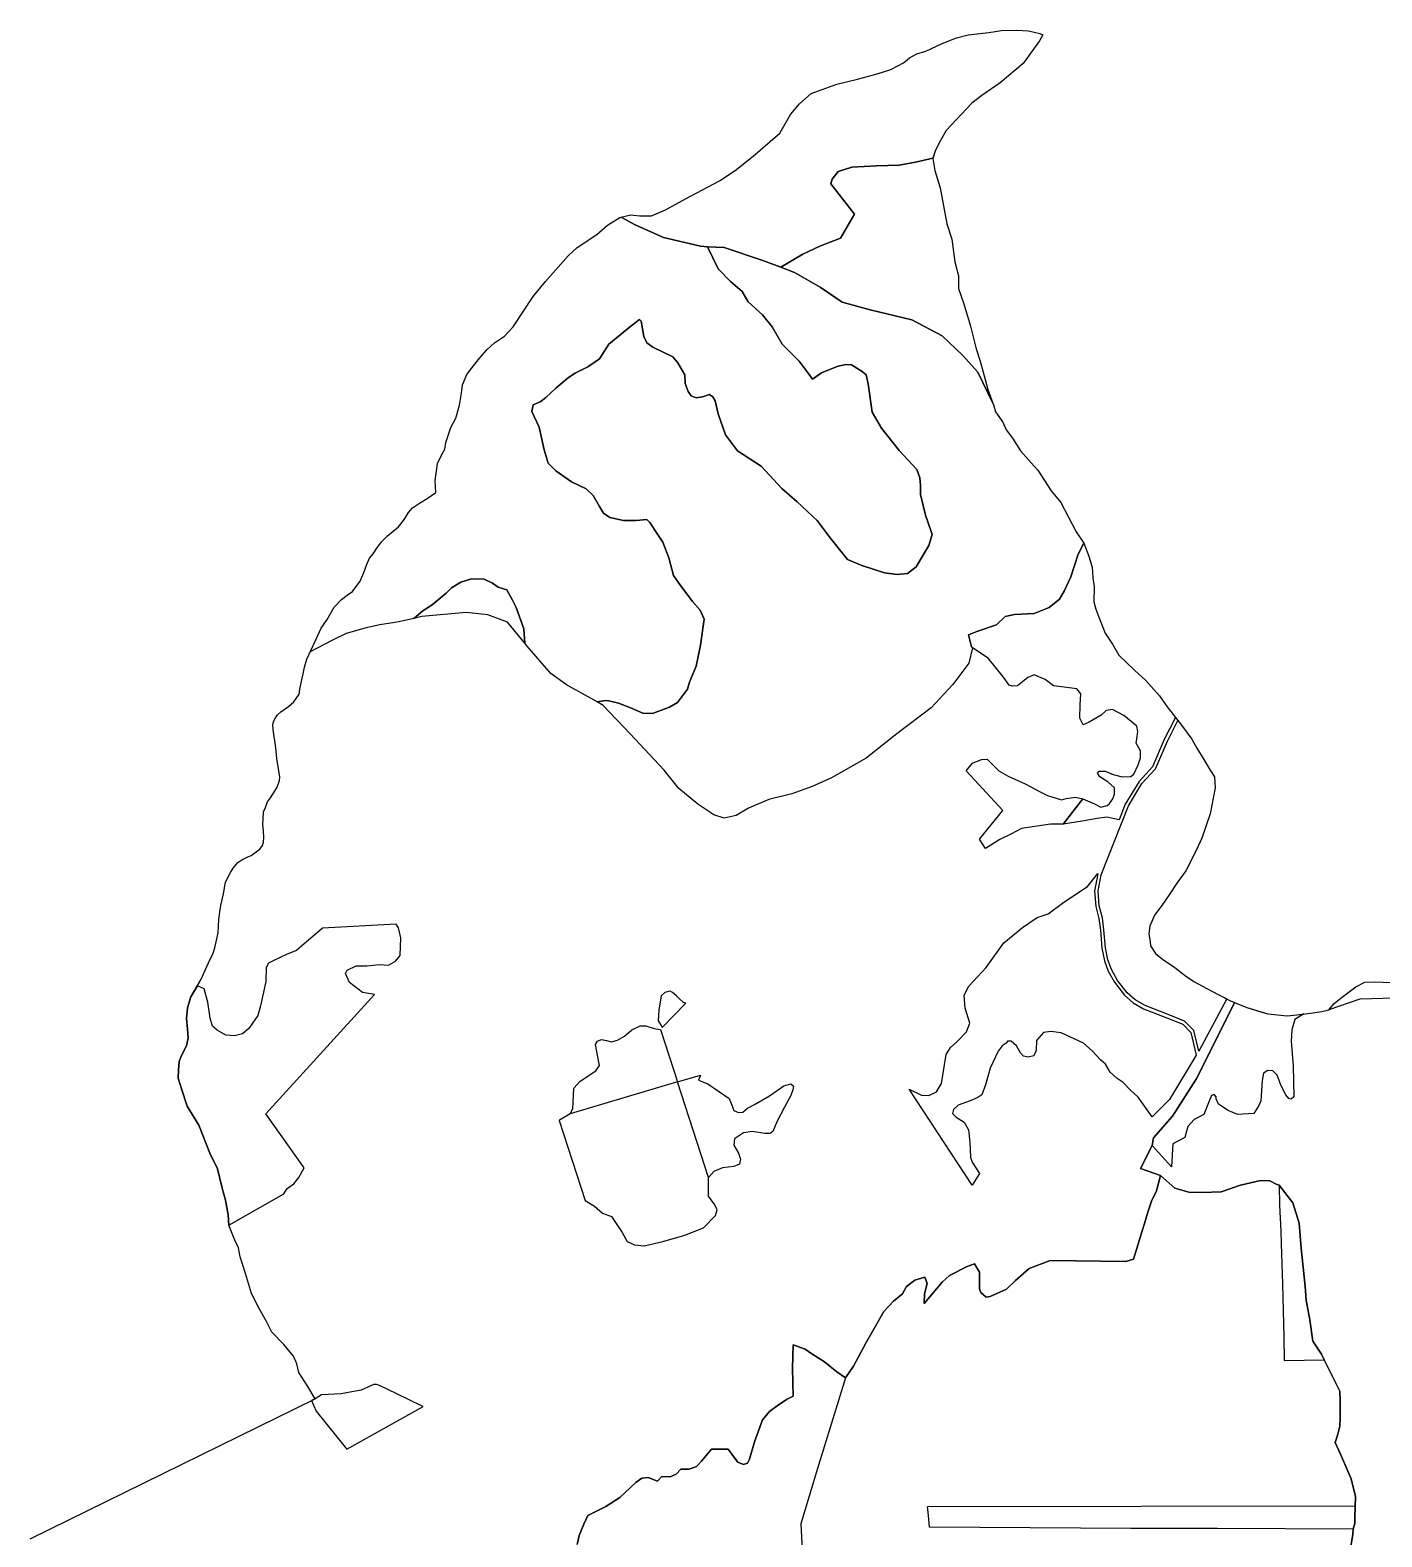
# Model space of a CAD drawing. Header units: inches. Extents: x 574087 to 581218, y 394959 to 403549.
# Drawn here: x 576031 to 577374, y 401883 to 403380 of the extents above; entities that cross this region are included whole.
import ezdxf

# ---------------------------------------------------------------- set-up
doc = ezdxf.new("R2010")
doc.units = ezdxf.units.IN
doc.header["$MEASUREMENT"] = 0
for name, color, linetype in [('ALTE_TERNURI_DISPONIBILE_P', 7, 'Continuous'), ('DOMENIU PRIVAT AL COMUNEI', 7, 'Continuous'), ('PADURI_STAT', 7, 'Continuous'), ('RETROCEDATA PV', 7, 'Continuous'), ('REZERVA_RETROCEDABILA_1', 7, 'Continuous'), ('SECTOR_CADASTRAL', 7, 'Continuous')]:
    doc.layers.add(name, color=color, linetype=linetype)
doc.layers.add('SUPRAFATA VALIDATA SI NEPUSA IN POSESIE', color=1, linetype='Continuous', lineweight=0)

msp = doc.modelspace()

# ---------------------------------------------------------------- linework, layer by layer
at = {"layer": 'ALTE_TERNURI_DISPONIBILE_P', "color": 4, "linetype": 'Continuous', "lineweight": 25}
for points in [[(576980.3, 402567), (576974.4, 402576.4), (576997.4, 402604.7), (576961, 402644.1), (576967.4, 402651.8), (576976.2, 402655.5), (576982, 402655.7), (576993.3, 402644.3), (577002.7, 402638.9), (577019.7, 402631.2), (577035.3, 402623.1), (577041.9, 402619.7), (577055.6, 402615.2), (577060.5, 402616.7), (577069.7, 402617.9), (577076.9, 402616.5), (577057.2, 402591.1), (577044.7, 402591.1), (577015.8, 402586.9), (577006, 402581.5), (576994.5, 402576.1)], [(576567.7, 402303.3), (576570.4, 402308.4), (576570.7, 402314.8), (576571.1, 402328.7), (576577.5, 402335.8), (576593.1, 402346.1), (576596.7, 402351.4), (576595.6, 402356.2), (576592.8, 402372.4), (576594.9, 402375.4), (576598.8, 402377.3), (576603.8, 402376.3), (576608.7, 402375), (576614.6, 402376.4), (576621.7, 402380.5), (576628.8, 402386.7), (576637.1, 402390.8), (576642.8, 402390.8), (576651, 402388.1), (576657.3, 402387.3), (576674.2, 402335)], [(576674.2, 402335), (576697, 402341.8), (576695.1, 402336.8), (576704.3, 402333), (576716, 402325.3), (576725.5, 402318.5), (576728.3, 402312.1), (576730.2, 402306.8), (576734.9, 402304.7), (576739.2, 402304.9), (576743.8, 402308.9), (576750.6, 402312.7), (576765.6, 402321.3), (576779.9, 402331.1), (576786.8, 402333), (576789.4, 402331), (576788.9, 402327.2), (576786.8, 402321.5), (576780.4, 402309.9), (576773, 402295.5), (576768.8, 402285.7), (576766.4, 402283.8), (576761.1, 402283.9), (576748.6, 402285.8), (576739.8, 402284.5), (576731, 402278.4), (576730.3, 402272.2), (576734.8, 402264.3), (576736.7, 402258.2), (576735.7, 402253.2), (576730.2, 402251), (576718.9, 402249.6), (576710.2, 402245.9), (576704.9, 402240.2)]]:
    msp.add_lwpolyline(points, close=True, dxfattribs=at)
at = {"layer": 'DOMENIU PRIVAT AL COMUNEI', "color": 2, "linetype": 'Continuous', "lineweight": 25}
for points in [[(577219.8, 402417.6), (577192.2, 402365.7), (577187.3, 402386), (577178, 402395.3), (577161.8, 402401.9), (577138.7, 402411), (577129, 402416.6), (577120.8, 402423.7), (577111.4, 402436), (577105.4, 402446.7), (577101.7, 402456.3), (577099.3, 402468.4), (577097.8, 402486.1), (577096.4, 402498), (577093.2, 402509.9), (577092.1, 402524.8), (577095.1, 402540.8), (577122.2, 402609.4), (577135.5, 402631.6), (577149.1, 402646.3), (577161, 402673.8), (577171.3, 402694.2), (577174.9, 402689.5), (577185.3, 402675.5), (577190.2, 402666.8), (577197, 402655.5), (577203.5, 402644.9), (577207.7, 402638.2), (577208.2, 402627.2), (577203.5, 402601.3), (577195.1, 402577.3), (577189.7, 402565.6), (577179.1, 402544.8), (577170.2, 402532.7), (577163.4, 402521.9), (577155.5, 402510.5), (577148.1, 402500.8), (577145.5, 402494.6), (577143.4, 402490.1), (577142.6, 402481.9), (577143.9, 402474.5), (577144, 402470.3), (577149.2, 402462.8), (577155.9, 402457.2), (577168.4, 402448.7), (577178.9, 402440.5), (577187.2, 402434.9), (577200, 402428), (577211.5, 402422)], [(577254.8, 402404.5), (577260.7, 402402.7), (577279.9, 402400.8), (577289.6, 402401.7), (577296.3, 402402.6), (577287.5, 402397.1), (577284.6, 402386.7), (577283.8, 402375.6), (577285.7, 402351), (577286.5, 402320.3), (577283.8, 402318), (577281.6, 402318.5), (577278.6, 402322.3), (577274, 402331.2), (577270, 402341.9), (577265.8, 402346.1), (577260.7, 402346.3), (577256.4, 402343.8), (577255.1, 402336.6), (577253.7, 402316.4), (577251.6, 402311.6), (577246.9, 402303.8), (577230.5, 402302.8), (577221.4, 402306.7), (577211.8, 402312.9), (577209.4, 402318.1), (577209.4, 402320.1), (577207.5, 402322.5), (577204.6, 402321.4), (577202.3, 402315.8), (577197.2, 402302.6), (577187.4, 402297.6), (577181.2, 402290.6), (577178.1, 402279.7), (577166.3, 402273.4), (577164.9, 402250.6), (577145.7, 402272), (577147.2, 402279.5), (577165.9, 402300.9), (577189.5, 402337.7), (577204.6, 402368), (577227.6, 402414), (577231.7, 402412.3), (577239.7, 402409.1)]]:
    msp.add_lwpolyline(points, close=True, dxfattribs=at)
msp.add_lwpolyline([(577398, 402418.6), (577352, 402417.3), (577321.4, 402406.6), (577326.7, 402413.1), (577334.7, 402419.7), (577348.1, 402429.6), (577357.2, 402434.1), (577367.5, 402434.4), (577383, 402433.8)], dxfattribs=at)
at = {"layer": 'PADURI_STAT', "color": 3, "linetype": 'Continuous', "lineweight": 25}
for points in [[(576927.9, 403253), (576910.8, 403249), (576894.4, 403246.2), (576871.8, 403245.5), (576847.4, 403243.9), (576833.8, 403239.8), (576827.8, 403232.1), (576826.5, 403227.4), (576834.9, 403216.9), (576849.9, 403197.4), (576836.2, 403173.5), (576815.7, 403165.6), (576798.6, 403157.5), (576776.8, 403144.7), (576758, 403151.8), (576720.7, 403164.1), (576703.9, 403165), (576697.1, 403165.4), (576660.2, 403174.2), (576631.4, 403187.1), (576618.2, 403194.5), (576627.5, 403196.8), (576636.8, 403195.8), (576648.5, 403195.7), (576662.3, 403201.7), (576682.3, 403212.5), (576716.1, 403230.4), (576731.6, 403240.8), (576749.3, 403255), (576775.9, 403277.8), (576786.4, 403296.4), (576795.4, 403306.9), (576806.9, 403317.3), (576832.5, 403326.5), (576853.1, 403331.4), (576872.6, 403336.8), (576886, 403341.1), (576898.6, 403347.8), (576904.8, 403352.8), (576912.1, 403356.6), (576921, 403359.4), (576937.3, 403367.1), (576951.5, 403372.6), (576963, 403375.4), (576983.5, 403377.9), (576996.1, 403380), (577011.3, 403380.2), (577023, 403379.6), (577034.2, 403376.9), (577037.1, 403375.6), (577033.8, 403369.7), (577017.5, 403347.2), (576994.7, 403327.7), (576976.5, 403315.1), (576966.6, 403307.6), (576941.1, 403280.5), (576935.4, 403270.7), (576930.5, 403260.9)], [(576987.4, 403009.7), (576972.7, 403040.4), (576957.2, 403057.1), (576937, 403076.3), (576906.9, 403092.5), (576865.6, 403102.3), (576837.9, 403109.9), (576816.1, 403124.7), (576790.5, 403139.5), (576776.8, 403144.7), (576798.6, 403157.5), (576815.7, 403165.6), (576836.2, 403173.5), (576849.9, 403197.4), (576834.9, 403216.9), (576826.5, 403227.4), (576827.8, 403232.1), (576833.8, 403239.8), (576847.4, 403243.9), (576871.8, 403245.5), (576894.4, 403246.2), (576910.8, 403249), (576927.9, 403253), (576927.8, 403252.6), (576929.9, 403240.6), (576935.2, 403223.6), (576941.8, 403187.9), (576946.8, 403172.6), (576949.7, 403150), (576953.5, 403136.2), (576953.4, 403123.4), (576958.7, 403108.1), (576965.3, 403086.1), (576970.8, 403063.5), (576974.8, 403051.3), (576979.9, 403033), (576982.4, 403023)], [(576616.9, 403194.1), (576618.2, 403194.5), (576631.4, 403187.1), (576660.2, 403174.2), (576697.1, 403165.4), (576703.9, 403165), (576714.5, 403142.9), (576726.8, 403130.6), (576738.3, 403120.5), (576744.4, 403110.1), (576758.6, 403097.3), (576768.4, 403085.5), (576778.3, 403068.2), (576795, 403051.3), (576804, 403039.2), (576808.2, 403033.5), (576817.2, 403039.8), (576826.2, 403043.3), (576833.9, 403046.3), (576841.3, 403048), (576847, 403047.7), (576857.7, 403040.9), (576861.8, 403037.6), (576863.7, 403028.8), (576867.6, 403000.5), (576876.9, 402984.6), (576894.5, 402962.4), (576912, 402943.6), (576915, 402935.4), (576915.5, 402928), (576915.5, 402918.9), (576921, 402897), (576922.4, 402893.6), (576927.1, 402879.1), (576923.8, 402868.2), (576911.2, 402846.8), (576902.7, 402840.3), (576892.3, 402839.4), (576880, 402840.8), (576857.5, 402848.2), (576843, 402854.2), (576825.8, 402875.8), (576812.9, 402892.8), (576793.2, 402911.4), (576777.9, 402924.8), (576757.2, 402946.8), (576733.9, 402962.1), (576721.9, 402978), (576714.5, 402999.1), (576711.8, 403012), (576709.3, 403015.8), (576706, 403018.3), (576699.2, 403015.8), (576692.6, 403014.7), (576687.7, 403016.9), (576684.7, 403021), (576681.9, 403029), (576681.6, 403037.7), (576674.5, 403049.5), (576669.6, 403055.5), (576649.6, 403065.1), (576643.6, 403069.5), (576640.8, 403075.7), (576638.2, 403091), (576636.6, 403092.6), (576628, 403085.9), (576605.9, 403068), (576596.8, 403053.6), (576585.3, 403045.6), (576572.5, 403039.4), (576566, 403034.9), (576553.5, 403024.4), (576543.3, 403015.1), (576538.3, 403011.1), (576530.9, 403007.8), (576529.5, 403001.3), (576536.8, 402985.7), (576541.8, 402963.2), (576545.6, 402949.9), (576553.3, 402942.2), (576568.8, 402931.5), (576583.5, 402924.3), (576590.6, 402917.7), (576596.7, 402906.8), (576600.7, 402900.3), (576607.1, 402895.9), (576620.7, 402893.1), (576620.7, 402893.1), (576633, 402893.1), (576643.9, 402893.8), (576646.7, 402890.8), (576653.8, 402880.2), (576659.8, 402871.3), (576665.7, 402855.7), (576670.1, 402838.3), (576676.6, 402829.4), (576689.1, 402812.5), (576696.6, 402803.8), (576700.8, 402795), (576697, 402769.2), (576692.6, 402748.3), (576686.1, 402732.3), (576684.3, 402725.2), (576674.2, 402712.2), (576666.4, 402707.5), (576649.4, 402701.2), (576639.8, 402701.4), (576626.9, 402707), (576615.7, 402711.4), (576605.9, 402713.6), (576602.2, 402714.2), (576594.3, 402712.6), (576585.5, 402717.8), (576563.8, 402729.6), (576548.3, 402740.8), (576524.8, 402768.2), (576522.6, 402770.9), (576521.4, 402785.2), (576514.1, 402806.6), (576510.3, 402813.9), (576504.8, 402824.1), (576496, 402826.8), (576490.3, 402830.8), (576482.1, 402834.6), (576469.6, 402835), (576459.1, 402831.6), (576449.8, 402826), (576444.4, 402820.7), (576430.6, 402809), (576421.1, 402803.2), (576412.4, 402795.7), (576405, 402793.9), (576395.5, 402792), (576393.5, 402791.6), (576378.6, 402789.2), (576365, 402786.2), (576345.1, 402780.7), (576331.5, 402774), (576309.4, 402762.5), (576310.1, 402763.9), (576314.9, 402774.4), (576320.2, 402786), (576326.2, 402794.7), (576333.1, 402806.9), (576340.3, 402814.3), (576345.9, 402818.7), (576351.5, 402822.5), (576359, 402832.8), (576362.5, 402841.2), (576365.4, 402848.6), (576368.1, 402855.5), (576371.8, 402859.7), (576375.4, 402865.5), (576380.3, 402871.8), (576386.2, 402877.6), (576391.6, 402882.2), (576396.9, 402886.8), (576402, 402893.1), (576403.9, 402895.8), (576407.1, 402900.9), (576410.9, 402905.4), (576417.8, 402910.2), (576425.5, 402914.9), (576434.1, 402920.7), (576433.4, 402932.7), (576435.8, 402949.5), (576440.1, 402958.5), (576443.1, 402963.9), (576444.1, 402970.5), (576449.1, 402985.3), (576454.1, 402994.7), (576457.7, 403007.5), (576459.7, 403019.4), (576460.7, 403027.8), (576464.8, 403038.1), (576471.7, 403046.6), (576477.8, 403054.7), (576485.3, 403063), (576492.5, 403069.5), (576502.2, 403076.1), (576510.9, 403085.3), (576530.8, 403115.4), (576543.1, 403130.4), (576565.6, 403155.8), (576574.5, 403164.3), (576594, 403177), (576604.7, 403186.3)], [(576776.8, 403144.7), (576776.8, 403144.7), (576790.5, 403139.5), (576816.1, 403124.7), (576837.9, 403109.9), (576865.6, 403102.3), (576906.9, 403092.5), (576937, 403076.3), (576957.2, 403057.1), (576972.7, 403040.4), (576987.4, 403009.7), (576988.4, 403006.9), (576990, 403001), (576997.4, 402990.6), (577000.7, 402983.2), (577006.9, 402974.8), (577015, 402962.2), (577025.7, 402950.4), (577032.2, 402942.9), (577045.3, 402922.4), (577054.9, 402910.7), (577070.4, 402881.6), (577077.9, 402870.5), (577072.2, 402859.5), (577065, 402836.9), (577058.5, 402822.6), (577053.7, 402814.9), (577043.6, 402806.5), (577028.7, 402800.6), (577009.1, 402799.4), (576999.6, 402797.6), (576991.2, 402789.3), (576971.6, 402782.7), (576963.2, 402779.2), (576966.2, 402767.3), (576967.4, 402766.5), (576963.6, 402751.3), (576947.7, 402730), (576926.2, 402706.8), (576892, 402681.1), (576861.8, 402656.8), (576827.3, 402637.1), (576808, 402628.7), (576787.7, 402621.2), (576765, 402615.8), (576744.7, 402607), (576732.5, 402599.9), (576720.7, 402597.2), (576710.2, 402600.6), (576694.3, 402611.1), (576675.7, 402626.6), (576661, 402644.7), (576627.2, 402680.9), (576600.4, 402709), (576594.3, 402712.6), (576602.2, 402714.2), (576605.9, 402713.6), (576615.7, 402711.4), (576626.9, 402707), (576639.8, 402701.4), (576649.4, 402701.2), (576666.4, 402707.5), (576674.2, 402712.2), (576674.2, 402712.2), (576684.3, 402725.2), (576686.1, 402732.3), (576692.6, 402748.3), (576697, 402769.2), (576700.8, 402795), (576696.6, 402803.8), (576689.1, 402812.5), (576676.6, 402829.4), (576670.1, 402838.3), (576665.7, 402855.7), (576659.8, 402871.3), (576653.8, 402880.2), (576646.7, 402890.8), (576643.9, 402893.8), (576633, 402893.1), (576620.7, 402893.1), (576607.1, 402895.9), (576600.7, 402900.3), (576596.7, 402906.8), (576590.6, 402917.7), (576583.5, 402924.3), (576568.8, 402931.5), (576553.3, 402942.2), (576545.6, 402949.9), (576541.8, 402963.2), (576536.8, 402985.7), (576529.5, 403001.3), (576530.9, 403007.8), (576538.3, 403011.1), (576543.3, 403015.1), (576553.5, 403024.4), (576566, 403034.9), (576572.5, 403039.4), (576585.3, 403045.6), (576596.8, 403053.6), (576605.9, 403068), (576628, 403085.9), (576636.6, 403092.6), (576638.2, 403091), (576640.8, 403075.7), (576643.6, 403069.5), (576649.6, 403065.1), (576669.6, 403055.5), (576674.5, 403049.5), (576681.6, 403037.7), (576681.9, 403029), (576684.7, 403021), (576687.7, 403016.9), (576692.6, 403014.7), (576699.2, 403015.8), (576706, 403018.3), (576709.3, 403015.8), (576711.8, 403012), (576714.5, 402999.1), (576721.9, 402978), (576733.9, 402962.1), (576757.2, 402946.8), (576777.9, 402924.8), (576793.2, 402911.4), (576812.9, 402892.8), (576825.8, 402875.8), (576843, 402854.2), (576857.5, 402848.2), (576880, 402840.8), (576892.3, 402839.4), (576902.7, 402840.3), (576911.2, 402846.8), (576923.8, 402868.2), (576927.1, 402879.1), (576922.4, 402893.6), (576921, 402897), (576915.5, 402918.9), (576915.5, 402928), (576915, 402935.4), (576912, 402943.6), (576894.5, 402962.4), (576876.9, 402984.6), (576867.6, 403000.5), (576863.7, 403028.8), (576861.8, 403037.6), (576857.7, 403040.9), (576847, 403047.7), (576841.3, 403048), (576833.9, 403046.3), (576826.2, 403043.3), (576817.2, 403039.8), (576808.2, 403033.5), (576804, 403039.2), (576795, 403051.3), (576778.3, 403068.2), (576768.4, 403085.5), (576758.6, 403097.3), (576744.4, 403110.1), (576738.3, 403120.5), (576726.8, 403130.6), (576714.5, 403142.9), (576703.9, 403165), (576720.7, 403164.1), (576758, 403151.8)], [(576522.6, 402770.9), (576505.2, 402791.9), (576485.9, 402799.3), (576464.2, 402801.4), (576420.2, 402797.7), (576412.4, 402795.7), (576421.1, 402803.2), (576430.6, 402809), (576444.4, 402820.7), (576449.8, 402826), (576459.1, 402831.6), (576469.6, 402835), (576482.1, 402834.6), (576490.3, 402830.8), (576496, 402826.8), (576504.8, 402824.1), (576510.3, 402813.9), (576514.1, 402806.6), (576521.4, 402785.2)]]:
    msp.add_lwpolyline(points, close=True, dxfattribs=at)
at = {"layer": 'RETROCEDATA PV', "linetype": 'Continuous', "flags": 128}
for points in [[(576704.9, 402240.2), (576674.2, 402335), (576567.7, 402303.3), (576557.1, 402296.9), (576556.8, 402296.8), (576582.5, 402217.2), (576591.6, 402211.7), (576599.7, 402204.7), (576608.8, 402201.4), (576619.1, 402185.3), (576624.2, 402176.4), (576631.5, 402173.2), (576641.2, 402172.1), (576659.5, 402176.4), (576681.6, 402182.8), (576700, 402190.1), (576712.1, 402202.2), (576713.7, 402207.9), (576711.3, 402213), (576704.9, 402221.4)], [(577345.6, 401890.6), (577277.9, 401890.9), (577210.2, 401891.4), (577124.6, 401891.2), (576924.7, 401892.5), (576923.6, 401904.2), (576922.7, 401913.1), (577347.5, 401913.9), (577347.2, 401902.4), (577347, 401896.1)]]:
    msp.add_lwpolyline(points, close=True, dxfattribs=at)
at = {"layer": 'REZERVA_RETROCEDABILA_1', "color": 1, "linetype": 'Continuous', "lineweight": 25}
msp.add_lwpolyline([(577139.2, 402734.4), (577153, 402718.7), (577160.6, 402707.9), (577168.9, 402697.2), (577157.8, 402675.3), (577146.2, 402648.2), (577132.7, 402633.7), (577119.1, 402610.9), (577112.9, 402595.5), (577100.8, 402598.1), (577091, 402596.8), (577076.1, 402594.1), (577057.2, 402591.1), (577076.9, 402616.5), (577088.5, 402611.5), (577094.7, 402608.1), (577101.2, 402609.7), (577103.3, 402611.7), (577106.7, 402616.5), (577108.4, 402621), (577108.4, 402627.3), (577101.6, 402633.4), (577093.9, 402638.1), (577091.6, 402642), (577093.2, 402643.9), (577099, 402643.7), (577107.1, 402640.4), (577115.9, 402638.1), (577124.7, 402638.7), (577127.4, 402641), (577131.7, 402650), (577134.1, 402657.1), (577134.1, 402663.9), (577129.8, 402671.7), (577130.7, 402676), (577131.5, 402683.3), (577130.7, 402688.6), (577117.6, 402699.2), (577106.3, 402705), (577100.2, 402704.1), (577095, 402699.5), (577083.1, 402692.5), (577077.3, 402690), (577073.9, 402696.4), (577074.2, 402709.9), (577074.8, 402720.6), (577070.8, 402725.8), (577058.3, 402727.3), (577047.9, 402728.5), (577039.4, 402734.9), (577028.4, 402739.5), (577022.3, 402736.8), (577016.8, 402732.5), (577011.9, 402728.8), (577007, 402728.2), (577003.6, 402729.4), (576998.1, 402737.4), (576982.9, 402756), (576967.4, 402766.5), (576966.2, 402767.3), (576963.2, 402779.2), (576971.6, 402782.7), (576991.2, 402789.3), (576999.6, 402797.6), (577009.1, 402799.4), (577028.7, 402800.6), (577043.6, 402806.5), (577053.7, 402814.9), (577058.5, 402822.6), (577065, 402836.9), (577072.2, 402859.5), (577077.9, 402870.5), (577083, 402857.4), (577086, 402846.7), (577086.7, 402836.1), (577088.2, 402827.1), (577087.8, 402812), (577089.7, 402804.8), (577094, 402793.6), (577099, 402781), (577106.3, 402770), (577112.5, 402759), (577128.5, 402743.8)], close=True, dxfattribs=at)
at = {"layer": 'SECTOR_CADASTRAL', "color": 174, "linetype": 'Continuous', "lineweight": 25}
for points in [[(576031.1, 401880.9), (576314.2, 402020.2), (576307.1, 402032.4), (576298, 402046.2), (576296, 402054.8), (576292.7, 402062.5), (576283.3, 402074), (576271.1, 402086.3), (576266, 402097.1), (576259, 402109.3), (576251, 402124.9), (576245.2, 402144.6), (576239.7, 402161.2), (576238.2, 402170.2), (576234.5, 402177.9), (576228.5, 402192.7), (576227.7, 402203.1), (576225.2, 402217.4), (576222, 402229.6), (576217.1, 402248.7), (576209.5, 402264.1), (576198.7, 402292), (576187.2, 402310.9), (576181.5, 402328.1), (576178.1, 402338.7), (576178.4, 402346.6), (576179.1, 402355.5), (576181.4, 402361.3), (576186.3, 402371), (576188.1, 402378.6), (576187.6, 402387.6), (576186.5, 402398.2), (576187.3, 402408.8), (576190.7, 402419.5), (576200.7, 402436.5), (576208.2, 402453.5), (576212.9, 402462.9), (576214.6, 402468.4), (576217.9, 402483.2), (576218.5, 402496.6), (576219.6, 402503.6), (576220.7, 402510.5), (576223.3, 402522), (576225.2, 402533.5), (576230, 402543.1), (576232.8, 402547.6), (576237.4, 402553), (576241.4, 402555.7), (576246.7, 402558.3), (576250.8, 402560.2), (576255.8, 402563.7), (576259.3, 402566.4), (576261.8, 402569.9), (576262.9, 402573.4), (576263.3, 402578), (576262.9, 402584.5), (576262.4, 402590.9), (576262.6, 402596.6), (576263.1, 402603.3), (576264.9, 402607.8), (576266.9, 402613.4), (576269.8, 402617.2), (576274.5, 402624.8), (576276.4, 402628.1), (576278.7, 402634.5), (576279, 402638), (576277.9, 402646.2), (576276.3, 402656.5), (576275.1, 402667.1), (576272.4, 402685.4), (576272.3, 402690.1), (576273.1, 402693.8), (576275, 402696.9), (576276.9, 402699.8), (576280.1, 402702.7), (576287.9, 402708.1), (576293.1, 402712.7), (576298.3, 402720.3), (576299.1, 402725.3), (576300.2, 402731.7), (576302.4, 402740.6), (576303.7, 402747.2), (576306, 402755.3), (576310.1, 402763.9), (576314.9, 402774.4), (576320.2, 402786), (576326.2, 402794.7), (576333.1, 402806.9), (576340.3, 402814.3), (576345.9, 402818.7), (576351.5, 402822.5), (576359, 402832.8), (576362.5, 402841.2), (576365.4, 402848.6), (576368.1, 402855.5), (576371.8, 402859.7), (576375.4, 402865.5), (576380.3, 402871.8), (576386.2, 402877.6), (576391.6, 402882.2), (576396.9, 402886.8), (576402, 402893.1), (576403.9, 402895.8), (576407.1, 402900.9), (576410.9, 402905.4), (576417.8, 402910.2), (576425.5, 402914.9), (576434.1, 402920.7), (576433.4, 402932.7), (576435.8, 402949.5), (576440.1, 402958.5), (576443.1, 402963.9), (576444.1, 402970.5), (576449.1, 402985.3), (576454.1, 402994.7), (576457.7, 403007.5), (576459.7, 403019.4), (576460.7, 403027.8), (576464.8, 403038.1), (576471.7, 403046.6), (576477.8, 403054.7), (576485.3, 403063), (576492.5, 403069.5), (576502.2, 403076.1), (576510.9, 403085.3), (576530.8, 403115.4), (576543.1, 403130.4), (576565.6, 403155.8), (576574.5, 403164.3), (576594, 403177), (576604.7, 403186.3), (576616.9, 403194.1), (576627.5, 403196.8), (576636.8, 403195.8), (576648.5, 403195.7), (576662.3, 403201.7), (576682.3, 403212.5), (576716.1, 403230.4), (576731.6, 403240.8), (576749.3, 403255), (576775.9, 403277.8), (576786.4, 403296.4), (576795.4, 403306.9), (576806.9, 403317.3), (576832.5, 403326.5), (576853.1, 403331.4), (576872.6, 403336.8), (576886, 403341.1), (576898.6, 403347.8), (576904.8, 403352.8), (576912.1, 403356.6), (576921, 403359.4), (576937.3, 403367.1), (576951.5, 403372.6), (576963, 403375.4), (576983.5, 403377.9), (576996.1, 403380), (577011.3, 403380.2), (577023, 403379.6), (577034.2, 403376.9), (577037.1, 403375.6), (577033.8, 403369.7), (577017.5, 403347.2), (576994.7, 403327.7), (576976.5, 403315.1), (576966.6, 403307.6), (576941.1, 403280.5), (576935.4, 403270.7), (576930.5, 403260.9), (576927.8, 403252.6), (576929.9, 403240.6), (576935.2, 403223.6), (576941.8, 403187.9), (576946.8, 403172.6), (576949.7, 403150), (576953.5, 403136.2), (576953.4, 403123.4), (576958.7, 403108.1), (576965.3, 403086.1), (576970.8, 403063.5), (576974.8, 403051.3), (576979.9, 403033), (576982.4, 403023), (576988.4, 403006.9), (576990, 403001), (576997.4, 402990.6), (577000.7, 402983.2), (577006.9, 402974.8), (577015, 402962.2), (577025.7, 402950.4), (577032.2, 402942.9), (577045.3, 402922.4), (577054.9, 402910.7), (577070.4, 402881.6), (577077.9, 402870.5), (577083, 402857.4), (577086, 402846.7), (577086.7, 402836.1), (577088.2, 402827.1), (577087.8, 402812), (577089.7, 402804.8), (577094, 402793.6), (577099, 402781), (577106.3, 402770), (577112.5, 402759), (577128.5, 402743.8), (577139.2, 402734.4), (577153, 402718.7), (577160.6, 402707.9), (577174.9, 402689.5), (577185.3, 402675.5), (577190.2, 402666.8), (577197, 402655.5), (577203.5, 402644.9), (577207.7, 402638.2), (577208.2, 402627.2), (577203.5, 402601.3), (577195.1, 402577.3), (577189.7, 402565.6), (577179.1, 402544.8), (577170.2, 402532.7), (577163.4, 402521.9), (577155.5, 402510.5), (577148.1, 402500.8), (577145.5, 402494.6), (577143.4, 402490.1), (577142.6, 402481.9), (577143.9, 402474.5), (577144, 402470.3), (577149.2, 402462.8), (577155.9, 402457.2), (577168.4, 402448.7), (577178.9, 402440.5), (577187.2, 402434.9), (577200, 402428), (577211.5, 402422), (577223.6, 402415.6), (577227.6, 402414), (577204.6, 402368), (577189.5, 402337.7), (577165.9, 402300.9), (577147.2, 402279.5), (577145.7, 402272), (577134.3, 402249), (577154.1, 402241.9), (577150, 402226.7), (577145.1, 402216.7), (577141.6, 402205.6), (577138, 402194.5), (577135.7, 402187), (577131.5, 402172.9), (577127.2, 402158.8), (577119.6, 402156.7), (577044.3, 402157.6), (577023.6, 402149.7), (577010.1, 402137.6), (577001, 402129), (576984.9, 402121.8), (576980.7, 402121.1), (576975.7, 402125.7), (576974.4, 402129.3), (576974.2, 402137.7), (576974.2, 402146.1), (576969.2, 402154.2), (576962.1, 402151.6), (576944.3, 402142.8), (576937.2, 402136), (576926.5, 402123.5), (576919.2, 402115), (576919.7, 402124.6), (576922.2, 402134.6), (576919.9, 402141.2), (576910, 402138.1), (576901.6, 402131.9), (576897.8, 402124.4), (576888.9, 402117.3), (576879.2, 402107), (576868.3, 402087.7), (576861.6, 402076.1), (576849.2, 402052.5), (576841, 402041.1), (576832.4, 402047.1), (576820.4, 402057), (576807.6, 402064.9), (576800.9, 402069.4), (576789, 402073.7), (576788.4, 402050.5), (576789, 402022.9), (576782.5, 402019.5), (576773.1, 402013.1), (576765.6, 402007.7), (576758.5, 401999.2), (576750.8, 401977.5), (576745.6, 401960.1), (576743.9, 401956.1), (576739.8, 401954.8), (576734.3, 401957.3), (576731, 401961.4), (576724.7, 401970), (576708, 401970), (576698.2, 401958.2), (576693, 401952.8), (576685.9, 401950.4), (576677.6, 401950.4), (576672.9, 401945.3), (576667.1, 401942.5), (576658.5, 401943.1), (576654.4, 401938.4), (576645.1, 401941.8), (576638.7, 401941.4), (576632.9, 401936.9), (576616.8, 401922.1), (576602.9, 401913.1), (576585.3, 401904.3), (576581.2, 401895.7), (576576.5, 401884.3), (576574.4, 401875.3)], [(577342, 401867.6), (577345, 401885.8), (577345.6, 401890.6), (577347, 401896.1), (577347.2, 401902.4), (577347.7, 401923.2), (577343.3, 401940.7), (577333, 401965.3), (577327.7, 401976.7), (577330.2, 401984.9), (577332.1, 401993.1), (577332.4, 402001.3), (577332.4, 402004.1), (577332.4, 402018.7), (577332.1, 402027.9), (577320.7, 402050.8), (577316.8, 402058.9), (577314, 402064.4), (577305.4, 402077.5), (577302.3, 402098.7), (577298.6, 402118.2), (577297.8, 402131.7), (577295.7, 402151), (577293.9, 402169.6), (577291.9, 402194.7), (577285.4, 402214.8), (577271.9, 402232.6), (577268.9, 402233.4), (577262.6, 402236.6), (577253.5, 402237.2), (577233.5, 402232.5), (577214.2, 402225.7), (577195.4, 402225.3), (577182.2, 402225.4), (577168.4, 402229.4), (577154.1, 402241.9), (577134.3, 402249), (577145.7, 402272), (577147.2, 402279.5), (577165.9, 402300.9), (577189.5, 402337.7), (577204.6, 402368), (577227.6, 402414), (577239.7, 402409.1), (577260.7, 402402.7), (577279.9, 402400.8), (577289.6, 402401.7), (577303.1, 402403.5), (577314.3, 402405), (577321.4, 402406.6), (577326.7, 402413.1), (577334.7, 402419.7), (577348.1, 402429.6), (577357.2, 402434.1), (577367.5, 402434.4), (577383, 402433.8)], [(576574.4, 401875.3), (576576.5, 401884.3), (576581.2, 401895.7), (576585.3, 401904.3), (576602.9, 401913.1), (576616.8, 401922.1), (576632.9, 401936.9), (576638.7, 401941.4), (576645.1, 401941.8), (576654.4, 401938.4), (576658.5, 401943.1), (576667.1, 401942.5), (576672.9, 401945.3), (576677.6, 401950.4), (576685.9, 401950.4), (576693, 401952.8), (576698.2, 401958.2), (576708, 401970), (576724.7, 401970), (576731, 401961.4), (576734.3, 401957.3), (576739.8, 401954.8), (576743.9, 401956.1), (576745.6, 401960.1), (576750.8, 401977.5), (576758.5, 401999.2), (576765.6, 402007.7), (576773.1, 402013.1), (576782.5, 402019.5), (576789, 402022.9), (576788.4, 402050.5), (576789, 402073.7), (576800.9, 402069.4), (576807.6, 402064.9), (576820.4, 402057), (576832.4, 402047.1), (576841, 402041.1), (576849.2, 402052.5), (576861.6, 402076.1), (576868.3, 402087.7), (576879.2, 402107), (576888.9, 402117.3), (576897.8, 402124.4), (576901.6, 402131.9), (576910, 402138.1), (576919.9, 402141.2), (576922.2, 402134.6), (576919.7, 402124.6), (576919.2, 402115), (576926.5, 402123.5), (576937.2, 402136), (576944.3, 402142.8), (576962.1, 402151.6), (576969.2, 402154.2), (576974.2, 402146.1), (576974.2, 402137.7), (576974.4, 402129.3), (576975.7, 402125.7), (576980.7, 402121.1), (576984.9, 402121.8), (577001, 402129), (577010.1, 402137.6), (577023.6, 402149.7), (577044.3, 402157.6), (577119.6, 402156.7), (577127.2, 402158.8), (577131.5, 402172.9), (577135.7, 402187), (577138, 402194.5), (577141.6, 402205.6), (577145.1, 402216.7), (577150, 402226.7), (577154.1, 402241.9), (577168.4, 402229.4), (577182.2, 402225.4), (577195.4, 402225.3), (577214.2, 402225.7), (577233.5, 402232.5), (577253.5, 402237.2), (577262.6, 402236.6), (577268.9, 402233.4), (577271.9, 402232.6), (577285.4, 402214.8), (577291.9, 402194.7), (577293.9, 402169.6), (577295.7, 402151), (577297.8, 402131.7), (577298.6, 402118.2), (577302.3, 402098.7), (577305.4, 402077.5), (577314, 402064.4), (577316.8, 402058.9), (577320.7, 402050.8), (577332.1, 402027.9), (577332.4, 402018.7), (577332.4, 402004.1), (577332.4, 402001.3), (577332.1, 401993.1), (577330.2, 401984.9), (577327.7, 401976.7), (577333, 401965.3), (577343.3, 401940.7), (577347.7, 401923.2), (577347.2, 401902.4), (577347, 401896.1), (577345.6, 401890.6), (577345, 401885.8), (577342, 401867.6)]]:
    msp.add_lwpolyline(points, dxfattribs=at)
at = {"layer": 'SUPRAFATA VALIDATA SI NEPUSA IN POSESIE', "linetype": 'Continuous', "lineweight": -2, "flags": 128}
for points in [[(576904.3, 402328), (576916.5, 402321.9), (576923.9, 402321.5), (576931.6, 402325.2), (576936.6, 402333.6), (576941, 402362.4), (576945.3, 402369.4), (576952, 402375.1), (576961.4, 402384.8), (576964.7, 402393.5), (576960, 402408.2), (576959, 402421.3), (576963.7, 402430.3), (576980.8, 402448.8), (576998.5, 402473.4), (577016.8, 402488.5), (577031.5, 402498.4), (577042.4, 402502.1), (577058.1, 402513.6), (577081.6, 402529.2), (577091.8, 402542.1), (577091.1, 402538.3), (577088.6, 402525), (577089.7, 402509.3), (577092.9, 402497.4), (577094.3, 402485.7), (577095.9, 402467.9), (577098.3, 402455.4), (577102.2, 402445.2), (577108.5, 402434.1), (577118.2, 402421.3), (577127, 402413.7), (577137.2, 402407.8), (577160.5, 402398.6), (577176.1, 402392.3), (577184.1, 402384.2), (577189.6, 402361.5), (577163.1, 402317.7), (577145.7, 402300.5), (577131.8, 402319.8), (577124.2, 402326.7), (577117.1, 402334.6), (577111.1, 402338.3), (577104, 402344.9), (577099.3, 402352.6), (577094.3, 402357.1), (577086.2, 402365.9), (577077.6, 402373.4), (577055.3, 402383.7), (577045, 402385), (577037.7, 402384.2), (577031, 402376.2), (577030.4, 402366.3), (577028.2, 402361), (577022.7, 402359.5), (577017.9, 402360.6), (577014.9, 402364), (577010.9, 402370.9), (577005.7, 402375.6), (577002.1, 402375.4), (577000.6, 402373.6), (576996.7, 402370.9), (576992.8, 402365.5), (576984.9, 402348.8), (576980.2, 402332.2), (576976.5, 402322.3), (576972.6, 402319.6), (576965.1, 402316.3), (576952.9, 402311.8), (576948.4, 402307.5), (576947.3, 402303.7), (576951.2, 402300), (576959.1, 402295.1), (576963.2, 402287.6), (576964.5, 402275.1), (576965.3, 402260.3), (576966.9, 402255.2), (576974.4, 402244.2), (576967, 402232.4)], [(576321.5, 402487.8), (576314.4, 402481.7), (576303.5, 402472.2), (576295.6, 402465.8), (576286.5, 402462), (576272.7, 402455.3), (576267.9, 402453.2), (576265.6, 402448.7), (576265.3, 402435), (576259.8, 402410.7), (576257.2, 402401.1), (576248.5, 402388.2), (576242.1, 402383), (576234.1, 402380.9), (576225.6, 402381.6), (576216.9, 402386.4), (576212.3, 402390.3), (576210.1, 402398.5), (576207.8, 402414.3), (576203.9, 402427.4), (576197.4, 402430.7), (576190.7, 402419.5), (576187.3, 402408.8), (576186.5, 402398.2), (576187.6, 402387.6), (576188.1, 402378.6), (576186.3, 402371), (576181.4, 402361.3), (576179.1, 402355.5), (576178.4, 402346.6), (576178.1, 402338.7), (576181.5, 402328.1), (576187.2, 402310.9), (576198.7, 402292), (576209.5, 402264.1), (576217.1, 402248.7), (576222, 402229.6), (576225.2, 402217.4), (576227.7, 402203.1), (576228.5, 402192.7), (576283.1, 402223.8), (576286.5, 402229.1), (576293.2, 402233.9), (576298, 402240.1), (576303.5, 402249.7), (576265.3, 402303.2), (576373.1, 402421.9), (576361.4, 402424), (576348.3, 402433.8), (576344.4, 402442.8), (576346.1, 402446.2), (576355, 402450.3), (576365.6, 402450.5), (576378.2, 402451.9), (576387.1, 402451.2), (576394.2, 402455.1), (576398.8, 402460.6), (576399.5, 402478.2), (576396.9, 402488.1), (576394.7, 402491.8)], [(576682.4, 402413.2), (576680.1, 402413.9), (576676.4, 402417.3), (576673.2, 402420.7), (576669.3, 402423.9), (576666.8, 402425.1), (576661.8, 402423.9), (576658.1, 402420.5), (576656.9, 402414.3), (576655.6, 402406.7), (576655.1, 402395.7), (576657.9, 402391.2), (576658.9, 402389.2)], [(577277, 402058.2), (577316.8, 402058.9), (577314, 402064.4), (577305.4, 402077.5), (577302.3, 402098.7), (577298.6, 402118.2), (577297.8, 402131.7), (577296.7, 402141.3), (577295.7, 402151), (577293.9, 402169.6), (577291.9, 402194.7), (577285.4, 402214.8), (577271.9, 402232.6), (577272.2, 402212.7), (577273, 402199.5), (577273.5, 402186.8), (577274, 402174.2), (577275.1, 402134.3), (577276.2, 402094.5), (577276.5, 402081.9)], [(576421.4, 402012.5), (576419.9, 402013.2), (576395.5, 402025.2), (576378.3, 402033.3), (576375.2, 402034.3), (576372.3, 402034.3), (576367.3, 402031.9), (576360, 402028.8), (576354.5, 402027.8), (576340.1, 402025.2), (576320.7, 402024.1), (576314.2, 402020.2), (576310.6, 402018.5), (576315.4, 402008), (576344, 401972), (576345.8, 401970)]]:
    msp.add_lwpolyline(points, close=True, dxfattribs=at)
msp.add_lwpolyline([(576574.4, 401875.3), (576576.5, 401884.3), (576581.2, 401895.7), (576585.3, 401904.3), (576602.9, 401913.1), (576616.8, 401922.1), (576632.9, 401936.9), (576638.7, 401941.4), (576645.1, 401941.8), (576654.4, 401938.4), (576658.5, 401943.1), (576667.1, 401942.5), (576672.9, 401945.3), (576677.6, 401950.4), (576685.9, 401950.4), (576693, 401952.8), (576698.2, 401958.2), (576708, 401970), (576708, 401970), (576724.7, 401970), (576724.7, 401970), (576731, 401961.4), (576734.3, 401957.3), (576739.8, 401954.8), (576743.9, 401956.1), (576745.6, 401960.1), (576750.8, 401977.5), (576758.5, 401999.2), (576765.6, 402007.7), (576773.1, 402013.1), (576782.5, 402019.5), (576789, 402022.9), (576788.4, 402050.5), (576789, 402073.7), (576800.9, 402069.4), (576807.6, 402064.9), (576820.4, 402057), (576832.4, 402047.1), (576841, 402041.1), (576841, 402041.1), (576813.3, 401950.9), (576796.8, 401895.9), (576798, 401869.8)], dxfattribs=at)

doc.saveas('drawing.dxf')
